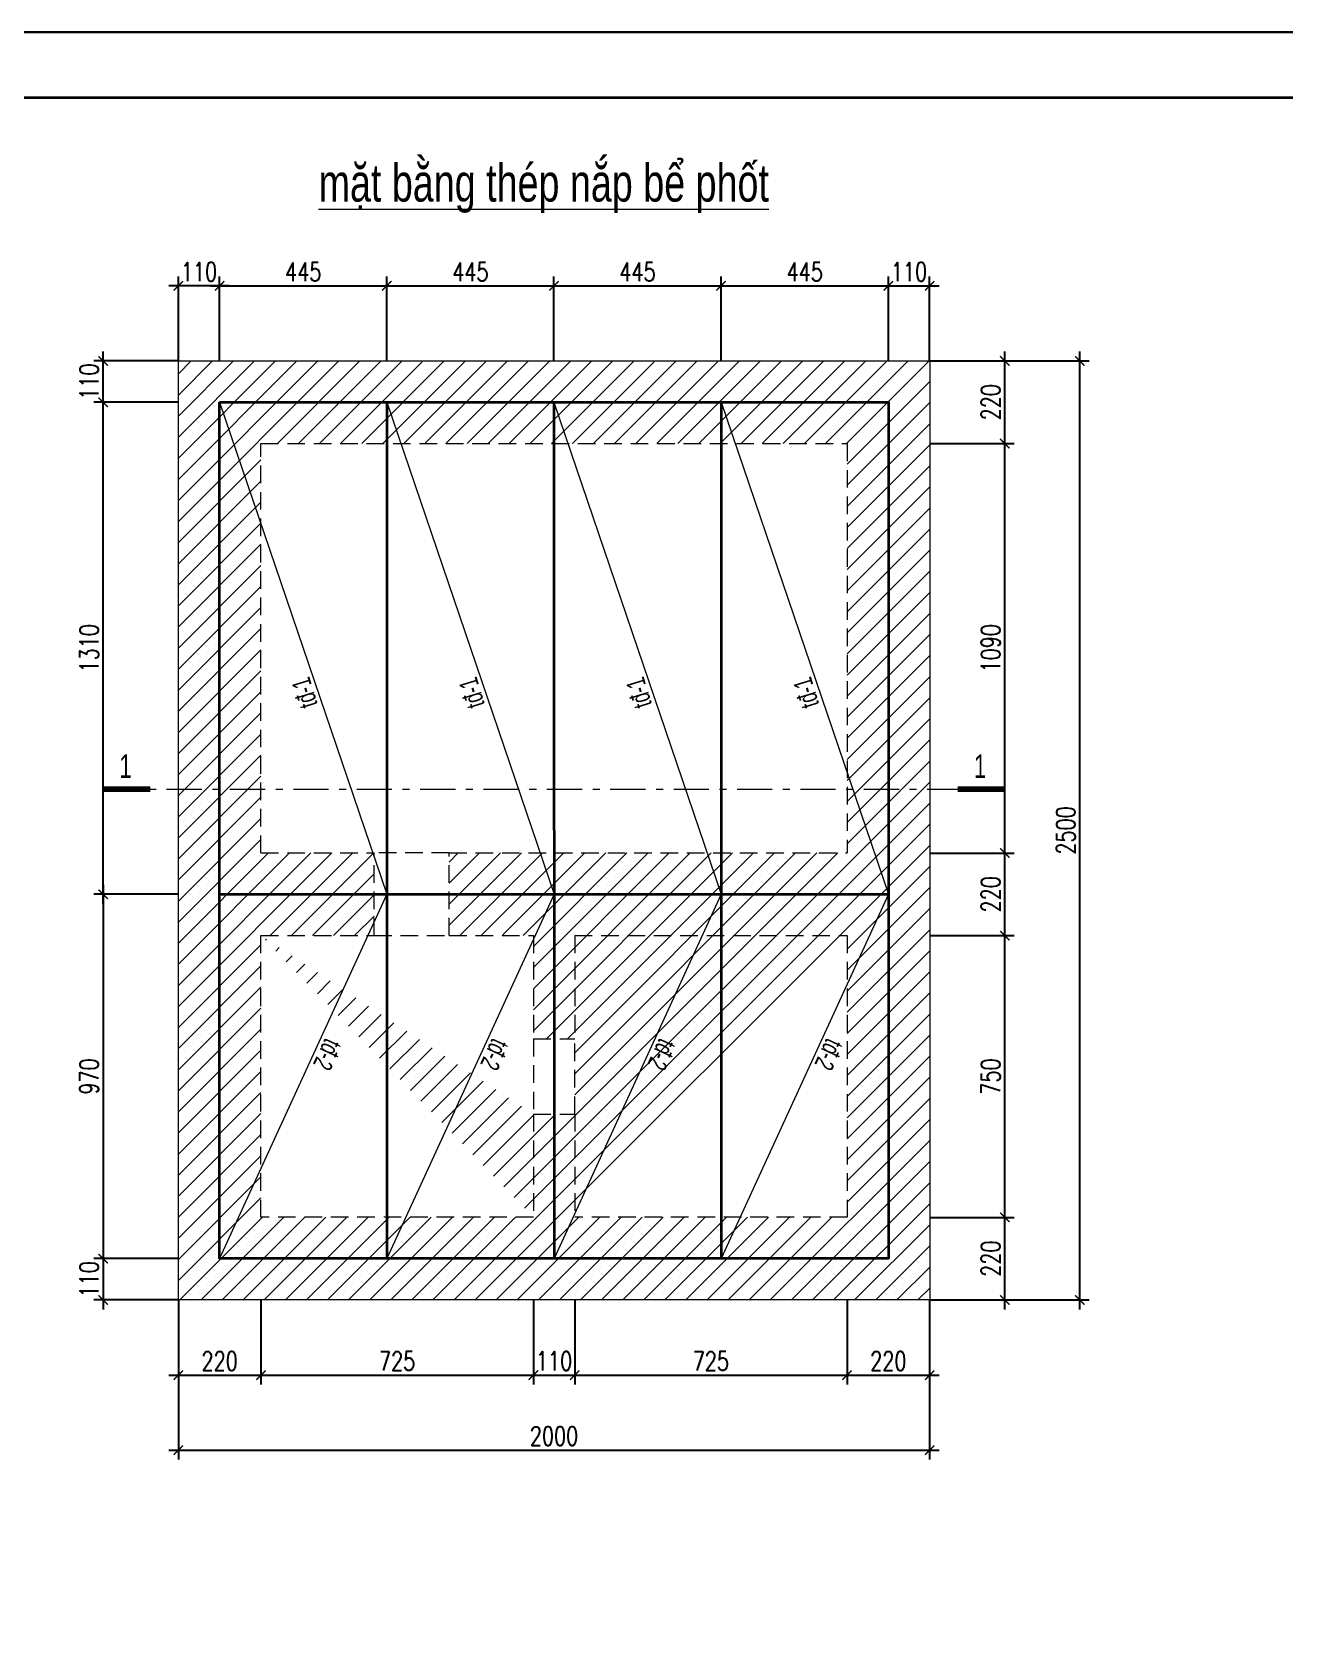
# Model space of a CAD drawing. Extents: x -2098986 to 943, y -1296280 to 73591.
# Drawn here: x -1452499 to -1439156, y -1073403 to -1056354 of the extents above; entities that cross this region are included whole.
import ezdxf
from ezdxf.enums import TextEntityAlignment as Align

# ---------------------------------------------------------------- set-up
doc = ezdxf.new("R2010")
doc.units = 0
doc.header["$LTSCALE"] = 150
doc.header["$PDMODE"] = 35
doc.linetypes.add('_Tim', pattern=[9, 5, -1.5, 1, -1.5])
doc.linetypes.add('HIDDEN', pattern=[0.375, 0.25, -0.125])
doc.layers.get('Defpoints').update_dxf_attribs({"lineweight": 18})
for name, color, linetype, lineweight in [('05.Text', 253, 'Continuous', 18), ('11.Khung bo', 32, 'Continuous', 50), ('12.Khung', 36, 'Continuous', 25), ('LS-DIM', 251, 'Continuous', 13), ('LS-HATCH', 147, 'Continuous', 9), ('LS-TEXT', 60, 'Continuous', 20), ('LS-THAY', 7, 'Continuous', 20), ('LS-THEP', 3, 'Continuous', 35), ('LS-TRUC', 108, '_Tim', 9)]:
    doc.layers.add(name, color=color, linetype=linetype, lineweight=lineweight)
doc.layers.add('DIM', color=1, linetype='Continuous')
doc.layers.add('Tpl_Bound', color=1, linetype='Continuous', plot=False)
doc.styles.add('KCVN-LEADER', font='vnromadi.shx', dxfattribs={"width": 0.7, "height": 4})
doc.styles.add('LS.TEXT', font='vnromadi.shx', dxfattribs={"width": 0.7, "height": 4})
doc.styles.add('vnsimpli', font='vnsimli.shx', dxfattribs={"width": 0.75})
doc.dimstyles.new('D25', dxfattribs={"dimscale": 0, "dimtxt": 200, "dimasz": 100, "dimexe": 100, "dimexo": 0, "dimgap": 50, "dimtad": 1, "dimdec": 0, "dimlfac": 0.25, "dimdsep": 46, "dimtxsty": 'vnsimpli', "dimblk1": 'ARCHTICK', "dimblk2": 'ARCHTICK', "dimsah": 1, "dimcen": 0, "dimdle": 100, "dimclrd": 256, "dimclre": 256, "dimclrt": 60, "dimadec": 0, "dimazin": 0, "dimtfac": 0.004, "dimtdec": 0, "dimtix": 1, "dimtmove": 2, "dimatfit": 3, "dimldrblk": 'ARCHTICK', "dimfxl": 1, "dimtolj": 1, "dimarcsym": 0})

# ---------------------------------------------------------------- blocks, each defined once
blk = doc.blocks.new('100')
at = {"layer": '11.Khung bo', "const_width": 26.7}
blk.add_lwpolyline([(1860913, -945240), (1860913, -916940), (1896063, -916940), (1896063, -945240)], close=True, dxfattribs=at)
blk.add_lwpolyline([(1860913, -945240), (1860913, -916940), (1896063, -916940), (1896063, -945240)], close=True, dxfattribs=at)
blk.add_lwpolyline([(1860913, -945240), (1860913, -916940), (1896063, -916940), (1896063, -945240)], close=True, dxfattribs=at)
at = {"layer": '12.Khung'}
blk.add_lwpolyline([(1901579, -945940), (1901579, -916240), (1859580, -916240), (1859580, -945940)], close=True, dxfattribs=at)
blk.add_lwpolyline([(1901579, -945940), (1901579, -916240), (1859580, -916240), (1859580, -945940)], close=True, dxfattribs=at)
blk.add_lwpolyline([(1901579, -945940), (1901579, -916240), (1859580, -916240), (1859580, -945940)], close=True, dxfattribs=at)
blk = doc.blocks.new('_ArchTick')
at = {"layer": 'DIM', "color": 0, "const_width": 0.15}
blk.add_lwpolyline([(-0.5, -0.5), (0.5, 0.5)], dxfattribs=at)
blk = doc.blocks.new('*D1087')
at = {"layer": 'Defpoints', "color": 0, "transparency": 16777216}
for p in [(-1450941, -1069857), (-1450061, -1069857), (-1450061, -1070657)]:
    blk.add_point(p, dxfattribs=at)
at = {"layer": 'LS-DIM', "lineweight": -2, "transparency": 16777216}
for p, q in [((-1450941, -1069857), (-1450941, -1070757)), ((-1450061, -1069857), (-1450061, -1070757)), ((-1451041, -1070657), (-1449961, -1070657))]:
    blk.add_line(p, q, dxfattribs=at)
at = {"layer": 'LS-DIM', "lineweight": -2, "transparency": 16777216, "xscale": 100, "yscale": 100, "zscale": 100, "rotation": 180}
blk.add_blockref('_ArchTick', (-1450941, -1070657), dxfattribs=at)
at = {"layer": 'LS-DIM', "lineweight": -2, "transparency": 16777216, "xscale": 100, "yscale": 100, "zscale": 100}
blk.add_blockref('_ArchTick', (-1450061, -1070657), dxfattribs=at)
at = {"layer": 'LS-DIM', "color": 60, "transparency": 16777216, "insert": (-1450501, -1070507), "char_height": 200, "attachment_point": 5, "style": 'vnsimpli'}
blk.add_mtext('\\A1;220', dxfattribs=at)
blk = doc.blocks.new('*D1088')
at = {"layer": 'Defpoints', "color": 0, "transparency": 16777216}
for p in [(-1450061, -1069857), (-1447160, -1069857), (-1447160, -1070657)]:
    blk.add_point(p, dxfattribs=at)
at = {"layer": 'LS-DIM', "lineweight": -2, "transparency": 16777216}
for p, q in [((-1450061, -1069857), (-1450061, -1070757)), ((-1447160, -1069857), (-1447160, -1070757)), ((-1450161, -1070657), (-1447060, -1070657))]:
    blk.add_line(p, q, dxfattribs=at)
at = {"layer": 'LS-DIM', "lineweight": -2, "transparency": 16777216, "xscale": 100, "yscale": 100, "zscale": 100, "rotation": 180}
blk.add_blockref('_ArchTick', (-1450061, -1070657), dxfattribs=at)
at = {"layer": 'LS-DIM', "lineweight": -2, "transparency": 16777216, "xscale": 100, "yscale": 100, "zscale": 100}
blk.add_blockref('_ArchTick', (-1447160, -1070657), dxfattribs=at)
at = {"layer": 'LS-DIM', "color": 60, "transparency": 16777216, "insert": (-1448611, -1070507), "char_height": 200, "attachment_point": 5, "style": 'vnsimpli'}
blk.add_mtext('\\A1;725', dxfattribs=at)
blk = doc.blocks.new('*D1089')
at = {"layer": 'Defpoints', "color": 0, "transparency": 16777216}
for p in [(-1447160, -1069857), (-1446720, -1069857), (-1446720, -1070657)]:
    blk.add_point(p, dxfattribs=at)
at = {"layer": 'LS-DIM', "lineweight": -2, "transparency": 16777216}
for p, q in [((-1447160, -1069857), (-1447160, -1070757)), ((-1446720, -1069857), (-1446720, -1070757)), ((-1447260, -1070657), (-1446620, -1070657))]:
    blk.add_line(p, q, dxfattribs=at)
at = {"layer": 'LS-DIM', "lineweight": -2, "transparency": 16777216, "xscale": 100, "yscale": 100, "zscale": 100, "rotation": 180}
blk.add_blockref('_ArchTick', (-1447160, -1070657), dxfattribs=at)
at = {"layer": 'LS-DIM', "lineweight": -2, "transparency": 16777216, "xscale": 100, "yscale": 100, "zscale": 100}
blk.add_blockref('_ArchTick', (-1446720, -1070657), dxfattribs=at)
at = {"layer": 'LS-DIM', "color": 60, "transparency": 16777216, "insert": (-1446940, -1070507), "char_height": 200, "attachment_point": 5, "style": 'vnsimpli'}
blk.add_mtext('\\A1;110', dxfattribs=at)
blk = doc.blocks.new('*D1090')
at = {"layer": 'Defpoints', "color": 0, "transparency": 16777216}
for p in [(-1446720, -1069857), (-1443820, -1069857), (-1443820, -1070657)]:
    blk.add_point(p, dxfattribs=at)
at = {"layer": 'LS-DIM', "lineweight": -2, "transparency": 16777216}
for p, q in [((-1446720, -1069857), (-1446720, -1070757)), ((-1443820, -1069857), (-1443820, -1070757)), ((-1446820, -1070657), (-1443720, -1070657))]:
    blk.add_line(p, q, dxfattribs=at)
at = {"layer": 'LS-DIM', "lineweight": -2, "transparency": 16777216, "xscale": 100, "yscale": 100, "zscale": 100, "rotation": 180}
blk.add_blockref('_ArchTick', (-1446720, -1070657), dxfattribs=at)
at = {"layer": 'LS-DIM', "lineweight": -2, "transparency": 16777216, "xscale": 100, "yscale": 100, "zscale": 100}
blk.add_blockref('_ArchTick', (-1443820, -1070657), dxfattribs=at)
at = {"layer": 'LS-DIM', "color": 60, "transparency": 16777216, "insert": (-1445270, -1070507), "char_height": 200, "attachment_point": 5, "style": 'vnsimpli'}
blk.add_mtext('\\A1;725', dxfattribs=at)
blk = doc.blocks.new('*D1091')
at = {"layer": 'Defpoints', "color": 0, "transparency": 16777216}
for p in [(-1443820, -1069857), (-1442940, -1069857), (-1442940, -1070657)]:
    blk.add_point(p, dxfattribs=at)
at = {"layer": 'LS-DIM', "lineweight": -2, "transparency": 16777216}
for p, q in [((-1443820, -1069857), (-1443820, -1070757)), ((-1442940, -1069857), (-1442940, -1070757)), ((-1443920, -1070657), (-1442840, -1070657))]:
    blk.add_line(p, q, dxfattribs=at)
at = {"layer": 'LS-DIM', "lineweight": -2, "transparency": 16777216, "xscale": 100, "yscale": 100, "zscale": 100, "rotation": 180}
blk.add_blockref('_ArchTick', (-1443820, -1070657), dxfattribs=at)
at = {"layer": 'LS-DIM', "lineweight": -2, "transparency": 16777216, "xscale": 100, "yscale": 100, "zscale": 100}
blk.add_blockref('_ArchTick', (-1442940, -1070657), dxfattribs=at)
at = {"layer": 'LS-DIM', "color": 60, "transparency": 16777216, "insert": (-1443380, -1070507), "char_height": 200, "attachment_point": 5, "style": 'vnsimpli'}
blk.add_mtext('\\A1;220', dxfattribs=at)
blk = doc.blocks.new('*D1092')
at = {"layer": 'Defpoints', "color": 0, "transparency": 16777216}
for p in [(-1450941, -1069857), (-1442940, -1069857), (-1442940, -1071457)]:
    blk.add_point(p, dxfattribs=at)
at = {"layer": 'LS-DIM', "lineweight": -2, "transparency": 16777216}
for p, q in [((-1450941, -1069857), (-1450941, -1071557)), ((-1442940, -1069857), (-1442940, -1071557)), ((-1451041, -1071457), (-1442840, -1071457))]:
    blk.add_line(p, q, dxfattribs=at)
at = {"layer": 'LS-DIM', "lineweight": -2, "transparency": 16777216, "xscale": 100, "yscale": 100, "zscale": 100, "rotation": 180}
blk.add_blockref('_ArchTick', (-1450941, -1071457), dxfattribs=at)
at = {"layer": 'LS-DIM', "lineweight": -2, "transparency": 16777216, "xscale": 100, "yscale": 100, "zscale": 100}
blk.add_blockref('_ArchTick', (-1442940, -1071457), dxfattribs=at)
at = {"layer": 'LS-DIM', "color": 60, "transparency": 16777216, "insert": (-1446940, -1071307), "char_height": 200, "attachment_point": 5, "style": 'vnsimpli'}
blk.add_mtext('\\A1;2000', dxfattribs=at)
blk = doc.blocks.new('*D1134')
at = {"layer": 'Defpoints', "color": 0, "transparency": 16777216}
for p in [(-1442940, -1068977), (-1442140, -1068977), (-1442940, -1069857)]:
    blk.add_point(p, dxfattribs=at)
at = {"layer": 'LS-DIM', "lineweight": -2, "transparency": 16777216}
for p, q in [((-1442140, -1069957), (-1442140, -1068877)), ((-1442940, -1068977), (-1442040, -1068977)), ((-1442940, -1069857), (-1442040, -1069857))]:
    blk.add_line(p, q, dxfattribs=at)
at = {"layer": 'LS-DIM', "lineweight": -2, "transparency": 16777216, "xscale": 100, "yscale": 100, "zscale": 100}
for p, rotation in [((-1442140, -1068977), 90), ((-1442140, -1069857), 270)]:
    blk.add_blockref('_ArchTick', p, dxfattribs=dict(at, rotation=rotation))
at = {"layer": 'LS-DIM', "color": 60, "transparency": 16777216, "insert": (-1442290, -1069417), "char_height": 200, "attachment_point": 5, "rotation": 90, "style": 'vnsimpli'}
blk.add_mtext('\\A1;220', dxfattribs=at)
blk = doc.blocks.new('*D1135')
at = {"layer": 'Defpoints', "color": 0, "transparency": 16777216}
for p in [(-1442940, -1065977), (-1442140, -1065977), (-1442940, -1068977)]:
    blk.add_point(p, dxfattribs=at)
at = {"layer": 'LS-DIM', "lineweight": -2, "transparency": 16777216}
for p, q in [((-1442140, -1069077), (-1442140, -1065877)), ((-1442940, -1065977), (-1442040, -1065977)), ((-1442940, -1068977), (-1442040, -1068977))]:
    blk.add_line(p, q, dxfattribs=at)
at = {"layer": 'LS-DIM', "lineweight": -2, "transparency": 16777216, "xscale": 100, "yscale": 100, "zscale": 100}
for p, rotation in [((-1442140, -1065977), 90), ((-1442140, -1068977), 270)]:
    blk.add_blockref('_ArchTick', p, dxfattribs=dict(at, rotation=rotation))
at = {"layer": 'LS-DIM', "color": 60, "transparency": 16777216, "insert": (-1442290, -1067477), "char_height": 200, "attachment_point": 5, "rotation": 90, "style": 'vnsimpli'}
blk.add_mtext('\\A1;750', dxfattribs=at)
blk = doc.blocks.new('*D1136')
at = {"layer": 'Defpoints', "color": 0, "transparency": 16777216}
for p in [(-1442940, -1065097), (-1442140, -1065097), (-1442940, -1065977)]:
    blk.add_point(p, dxfattribs=at)
at = {"layer": 'LS-DIM', "lineweight": -2, "transparency": 16777216}
for p, q in [((-1442140, -1066077), (-1442140, -1064997)), ((-1442940, -1065097), (-1442040, -1065097)), ((-1442940, -1065977), (-1442040, -1065977))]:
    blk.add_line(p, q, dxfattribs=at)
at = {"layer": 'LS-DIM', "lineweight": -2, "transparency": 16777216, "xscale": 100, "yscale": 100, "zscale": 100}
for p, rotation in [((-1442140, -1065097), 90), ((-1442140, -1065977), 270)]:
    blk.add_blockref('_ArchTick', p, dxfattribs=dict(at, rotation=rotation))
at = {"layer": 'LS-DIM', "color": 60, "transparency": 16777216, "insert": (-1442290, -1065537), "char_height": 200, "attachment_point": 5, "rotation": 90, "style": 'vnsimpli'}
blk.add_mtext('\\A1;220', dxfattribs=at)
blk = doc.blocks.new('*D1137')
at = {"layer": 'Defpoints', "color": 0, "transparency": 16777216}
for p in [(-1442940, -1060737), (-1442140, -1060737), (-1442940, -1065097)]:
    blk.add_point(p, dxfattribs=at)
at = {"layer": 'LS-DIM', "lineweight": -2, "transparency": 16777216}
for p, q in [((-1442940, -1060737), (-1442040, -1060737)), ((-1442140, -1065197), (-1442140, -1060637)), ((-1442940, -1065097), (-1442040, -1065097))]:
    blk.add_line(p, q, dxfattribs=at)
at = {"layer": 'LS-DIM', "lineweight": -2, "transparency": 16777216, "xscale": 100, "yscale": 100, "zscale": 100}
for p, rotation in [((-1442140, -1060737), 90), ((-1442140, -1065097), 270)]:
    blk.add_blockref('_ArchTick', p, dxfattribs=dict(at, rotation=rotation))
at = {"layer": 'LS-DIM', "color": 60, "transparency": 16777216, "insert": (-1442290, -1062917), "char_height": 200, "attachment_point": 5, "rotation": 90, "style": 'vnsimpli'}
blk.add_mtext('\\A1;1090', dxfattribs=at)
blk = doc.blocks.new('*D1138')
at = {"layer": 'Defpoints', "color": 0, "transparency": 16777216}
for p in [(-1442940, -1059857), (-1442140, -1059857), (-1442940, -1060737)]:
    blk.add_point(p, dxfattribs=at)
at = {"layer": 'LS-DIM', "lineweight": -2, "transparency": 16777216}
for p, q in [((-1442140, -1060837), (-1442140, -1059757)), ((-1442940, -1059857), (-1442040, -1059857)), ((-1442940, -1060737), (-1442040, -1060737))]:
    blk.add_line(p, q, dxfattribs=at)
at = {"layer": 'LS-DIM', "lineweight": -2, "transparency": 16777216, "xscale": 100, "yscale": 100, "zscale": 100}
for p, rotation in [((-1442140, -1059857), 90), ((-1442140, -1060737), 270)]:
    blk.add_blockref('_ArchTick', p, dxfattribs=dict(at, rotation=rotation))
at = {"layer": 'LS-DIM', "color": 60, "transparency": 16777216, "insert": (-1442290, -1060297), "char_height": 200, "attachment_point": 5, "rotation": 90, "style": 'vnsimpli'}
blk.add_mtext('\\A1;220', dxfattribs=at)
blk = doc.blocks.new('*D1139')
at = {"layer": 'Defpoints', "color": 0, "transparency": 16777216}
for p in [(-1442940, -1059857), (-1441340, -1059857), (-1442940, -1069857)]:
    blk.add_point(p, dxfattribs=at)
at = {"layer": 'LS-DIM', "lineweight": -2, "transparency": 16777216}
for p, q in [((-1441340, -1069957), (-1441340, -1059757)), ((-1442940, -1059857), (-1441240, -1059857)), ((-1442940, -1069857), (-1441240, -1069857))]:
    blk.add_line(p, q, dxfattribs=at)
at = {"layer": 'LS-DIM', "lineweight": -2, "transparency": 16777216, "xscale": 100, "yscale": 100, "zscale": 100}
for p, rotation in [((-1441340, -1059857), 90), ((-1441340, -1069857), 270)]:
    blk.add_blockref('_ArchTick', p, dxfattribs=dict(at, rotation=rotation))
at = {"layer": 'LS-DIM', "color": 60, "transparency": 16777216, "insert": (-1441490, -1064857), "char_height": 200, "attachment_point": 5, "rotation": 90, "style": 'vnsimpli'}
blk.add_mtext('\\A1;2500', dxfattribs=at)
blk = doc.blocks.new('*D1140')
at = {"layer": 'Defpoints', "color": 0, "transparency": 16777216}
for p in [(-1450941, -1059057), (-1450941, -1059857), (-1450501, -1059857)]:
    blk.add_point(p, dxfattribs=at)
at = {"layer": 'LS-DIM', "lineweight": -2, "transparency": 16777216}
for p, q in [((-1450401, -1059057), (-1451041, -1059057)), ((-1450941, -1059857), (-1450941, -1058957)), ((-1450501, -1059857), (-1450501, -1058957))]:
    blk.add_line(p, q, dxfattribs=at)
at = {"layer": 'LS-DIM', "lineweight": -2, "transparency": 16777216, "xscale": 100, "yscale": 100, "zscale": 100, "rotation": 180}
blk.add_blockref('_ArchTick', (-1450941, -1059057), dxfattribs=at)
at = {"layer": 'LS-DIM', "lineweight": -2, "transparency": 16777216, "xscale": 100, "yscale": 100, "zscale": 100}
blk.add_blockref('_ArchTick', (-1450501, -1059057), dxfattribs=at)
at = {"layer": 'LS-DIM', "color": 60, "transparency": 16777216, "insert": (-1450721, -1058907), "char_height": 200, "attachment_point": 5, "style": 'vnsimpli'}
blk.add_mtext('\\A1;110', dxfattribs=at)
blk = doc.blocks.new('*D1141')
at = {"layer": 'Defpoints', "color": 0, "transparency": 16777216}
for p in [(-1448721, -1059057), (-1450501, -1059857), (-1448721, -1059857)]:
    blk.add_point(p, dxfattribs=at)
at = {"layer": 'LS-DIM', "lineweight": -2, "transparency": 16777216}
for p, q in [((-1450601, -1059057), (-1448621, -1059057)), ((-1450501, -1059857), (-1450501, -1058957)), ((-1448721, -1059857), (-1448721, -1058957))]:
    blk.add_line(p, q, dxfattribs=at)
at = {"layer": 'LS-DIM', "lineweight": -2, "transparency": 16777216, "xscale": 100, "yscale": 100, "zscale": 100, "rotation": 180}
blk.add_blockref('_ArchTick', (-1450501, -1059057), dxfattribs=at)
at = {"layer": 'LS-DIM', "lineweight": -2, "transparency": 16777216, "xscale": 100, "yscale": 100, "zscale": 100}
blk.add_blockref('_ArchTick', (-1448721, -1059057), dxfattribs=at)
at = {"layer": 'LS-DIM', "color": 60, "transparency": 16777216, "insert": (-1449611, -1058907), "char_height": 200, "attachment_point": 5, "style": 'vnsimpli'}
blk.add_mtext('\\A1;445', dxfattribs=at)
blk = doc.blocks.new('*D1142')
at = {"layer": 'Defpoints', "color": 0, "transparency": 16777216}
for p in [(-1446941, -1059057), (-1448721, -1059857), (-1446941, -1059857)]:
    blk.add_point(p, dxfattribs=at)
at = {"layer": 'LS-DIM', "lineweight": -2, "transparency": 16777216}
for p, q in [((-1448821, -1059057), (-1446841, -1059057)), ((-1448721, -1059857), (-1448721, -1058957)), ((-1446941, -1059857), (-1446941, -1058957))]:
    blk.add_line(p, q, dxfattribs=at)
at = {"layer": 'LS-DIM', "lineweight": -2, "transparency": 16777216, "xscale": 100, "yscale": 100, "zscale": 100, "rotation": 180}
blk.add_blockref('_ArchTick', (-1448721, -1059057), dxfattribs=at)
at = {"layer": 'LS-DIM', "lineweight": -2, "transparency": 16777216, "xscale": 100, "yscale": 100, "zscale": 100}
blk.add_blockref('_ArchTick', (-1446941, -1059057), dxfattribs=at)
at = {"layer": 'LS-DIM', "color": 60, "transparency": 16777216, "insert": (-1447831, -1058907), "char_height": 200, "attachment_point": 5, "style": 'vnsimpli'}
blk.add_mtext('\\A1;445', dxfattribs=at)
blk = doc.blocks.new('*D1143')
at = {"layer": 'Defpoints', "color": 0, "transparency": 16777216}
for p in [(-1445161, -1059057), (-1446941, -1059857), (-1445161, -1059857)]:
    blk.add_point(p, dxfattribs=at)
at = {"layer": 'LS-DIM', "lineweight": -2, "transparency": 16777216}
for p, q in [((-1447041, -1059057), (-1445061, -1059057)), ((-1446941, -1059857), (-1446941, -1058957)), ((-1445161, -1059857), (-1445161, -1058957))]:
    blk.add_line(p, q, dxfattribs=at)
at = {"layer": 'LS-DIM', "lineweight": -2, "transparency": 16777216, "xscale": 100, "yscale": 100, "zscale": 100, "rotation": 180}
blk.add_blockref('_ArchTick', (-1446941, -1059057), dxfattribs=at)
at = {"layer": 'LS-DIM', "lineweight": -2, "transparency": 16777216, "xscale": 100, "yscale": 100, "zscale": 100}
blk.add_blockref('_ArchTick', (-1445161, -1059057), dxfattribs=at)
at = {"layer": 'LS-DIM', "color": 60, "transparency": 16777216, "insert": (-1446051, -1058907), "char_height": 200, "attachment_point": 5, "style": 'vnsimpli'}
blk.add_mtext('\\A1;445', dxfattribs=at)
blk = doc.blocks.new('*D1144')
at = {"layer": 'Defpoints', "color": 0, "transparency": 16777216}
for p in [(-1443380, -1059057), (-1445161, -1059857), (-1443380, -1059857)]:
    blk.add_point(p, dxfattribs=at)
at = {"layer": 'LS-DIM', "lineweight": -2, "transparency": 16777216}
for p, q in [((-1445261, -1059057), (-1443280, -1059057)), ((-1445161, -1059857), (-1445161, -1058957)), ((-1443380, -1059857), (-1443380, -1058957))]:
    blk.add_line(p, q, dxfattribs=at)
at = {"layer": 'LS-DIM', "lineweight": -2, "transparency": 16777216, "xscale": 100, "yscale": 100, "zscale": 100, "rotation": 180}
blk.add_blockref('_ArchTick', (-1445161, -1059057), dxfattribs=at)
at = {"layer": 'LS-DIM', "lineweight": -2, "transparency": 16777216, "xscale": 100, "yscale": 100, "zscale": 100}
blk.add_blockref('_ArchTick', (-1443380, -1059057), dxfattribs=at)
at = {"layer": 'LS-DIM', "color": 60, "transparency": 16777216, "insert": (-1444270, -1058907), "char_height": 200, "attachment_point": 5, "style": 'vnsimpli'}
blk.add_mtext('\\A1;445', dxfattribs=at)
blk = doc.blocks.new('*D1145')
at = {"layer": 'Defpoints', "color": 0, "transparency": 16777216}
for p in [(-1442940, -1059057), (-1443380, -1059857), (-1442940, -1059857)]:
    blk.add_point(p, dxfattribs=at)
at = {"layer": 'LS-DIM', "lineweight": -2, "transparency": 16777216}
for p, q in [((-1443480, -1059057), (-1442840, -1059057)), ((-1443380, -1059857), (-1443380, -1058957)), ((-1442940, -1059857), (-1442940, -1058957))]:
    blk.add_line(p, q, dxfattribs=at)
at = {"layer": 'LS-DIM', "lineweight": -2, "transparency": 16777216, "xscale": 100, "yscale": 100, "zscale": 100, "rotation": 180}
blk.add_blockref('_ArchTick', (-1443380, -1059057), dxfattribs=at)
at = {"layer": 'LS-DIM', "lineweight": -2, "transparency": 16777216, "xscale": 100, "yscale": 100, "zscale": 100}
blk.add_blockref('_ArchTick', (-1442940, -1059057), dxfattribs=at)
at = {"layer": 'LS-DIM', "color": 60, "transparency": 16777216, "insert": (-1443160, -1058907), "char_height": 200, "attachment_point": 5, "style": 'vnsimpli'}
blk.add_mtext('\\A1;110', dxfattribs=at)
blk = doc.blocks.new('*D1146')
at = {"layer": 'Defpoints', "color": 0, "transparency": 16777216}
for p in [(-1451741, -1060297), (-1450941, -1060297), (-1450941, -1065537)]:
    blk.add_point(p, dxfattribs=at)
at = {"layer": 'LS-DIM', "lineweight": -2, "transparency": 16777216}
for p, q in [((-1451741, -1065637), (-1451741, -1060197)), ((-1450941, -1060297), (-1451841, -1060297)), ((-1450941, -1065537), (-1451841, -1065537))]:
    blk.add_line(p, q, dxfattribs=at)
at = {"layer": 'LS-DIM', "lineweight": -2, "transparency": 16777216, "xscale": 100, "yscale": 100, "zscale": 100}
for p, rotation in [((-1451741, -1060297), 90), ((-1451741, -1065537), 270)]:
    blk.add_blockref('_ArchTick', p, dxfattribs=dict(at, rotation=rotation))
at = {"layer": 'LS-DIM', "color": 60, "transparency": 16777216, "insert": (-1451891, -1062917), "char_height": 200, "attachment_point": 5, "rotation": 90, "style": 'vnsimpli'}
blk.add_mtext('\\A1;1310', dxfattribs=at)
blk = doc.blocks.new('*D1147')
at = {"layer": 'Defpoints', "color": 0, "transparency": 16777216}
for p in [(-1450941, -1065537), (-1451741, -1069417), (-1450941, -1069417)]:
    blk.add_point(p, dxfattribs=at)
at = {"layer": 'LS-DIM', "lineweight": -2, "transparency": 16777216}
for p, q in [((-1450941, -1065537), (-1451841, -1065537)), ((-1451741, -1065437), (-1451741, -1069517)), ((-1450941, -1069417), (-1451841, -1069417))]:
    blk.add_line(p, q, dxfattribs=at)
at = {"layer": 'LS-DIM', "lineweight": -2, "transparency": 16777216, "xscale": 100, "yscale": 100, "zscale": 100}
for p, rotation in [((-1451741, -1065537), 90), ((-1451741, -1069417), 270)]:
    blk.add_blockref('_ArchTick', p, dxfattribs=dict(at, rotation=rotation))
at = {"layer": 'LS-DIM', "color": 60, "transparency": 16777216, "insert": (-1451891, -1067477), "char_height": 200, "attachment_point": 5, "rotation": 90, "style": 'vnsimpli'}
blk.add_mtext('\\A1;970', dxfattribs=at)
blk = doc.blocks.new('*D1148')
at = {"layer": 'Defpoints', "color": 0, "transparency": 16777216}
for p in [(-1450941, -1069417), (-1451741, -1069857), (-1450941, -1069857)]:
    blk.add_point(p, dxfattribs=at)
at = {"layer": 'LS-DIM', "lineweight": -2, "transparency": 16777216}
for p, q in [((-1450941, -1069417), (-1451841, -1069417)), ((-1451741, -1069317), (-1451741, -1069957)), ((-1450941, -1069857), (-1451841, -1069857))]:
    blk.add_line(p, q, dxfattribs=at)
at = {"layer": 'LS-DIM', "lineweight": -2, "transparency": 16777216, "xscale": 100, "yscale": 100, "zscale": 100}
for p, rotation in [((-1451741, -1069417), 90), ((-1451741, -1069857), 270)]:
    blk.add_blockref('_ArchTick', p, dxfattribs=dict(at, rotation=rotation))
at = {"layer": 'LS-DIM', "color": 60, "transparency": 16777216, "insert": (-1451891, -1069637), "char_height": 200, "attachment_point": 5, "rotation": 90, "style": 'vnsimpli'}
blk.add_mtext('\\A1;110', dxfattribs=at)
blk = doc.blocks.new('*D1149')
at = {"layer": 'Defpoints', "color": 0, "transparency": 16777216}
for p in [(-1451741, -1059857), (-1450941, -1059857), (-1450941, -1060297)]:
    blk.add_point(p, dxfattribs=at)
at = {"layer": 'LS-DIM', "lineweight": -2, "transparency": 16777216}
for p, q in [((-1451741, -1060397), (-1451741, -1059757)), ((-1450941, -1059857), (-1451841, -1059857)), ((-1450941, -1060297), (-1451841, -1060297))]:
    blk.add_line(p, q, dxfattribs=at)
at = {"layer": 'LS-DIM', "lineweight": -2, "transparency": 16777216, "xscale": 100, "yscale": 100, "zscale": 100}
for p, rotation in [((-1451741, -1059857), 90), ((-1451741, -1060297), 270)]:
    blk.add_blockref('_ArchTick', p, dxfattribs=dict(at, rotation=rotation))
at = {"layer": 'LS-DIM', "color": 60, "transparency": 16777216, "insert": (-1451891, -1060077), "char_height": 200, "attachment_point": 5, "rotation": 90, "style": 'vnsimpli'}
blk.add_mtext('\\A1;110', dxfattribs=at)

msp = doc.modelspace()

# ---------------------------------------------------------------- hatches: boundary and pattern name
at = {"layer": 'LS-HATCH'}
h = msp.add_hatch(dxfattribs=at)
h.set_pattern_fill('ANSI31', color=256, scale=50, style=0)
h.set_pattern_definition([(45, (-1002204.67, -278989.89), (-112.253202, 112.253202), [])])
h.paths.add_polyline_path([(-1450941, -1059857.4), (-1442939.6, -1059857.4), (-1442939.6, -1069856.5), (-1450941, -1069856.5)])
edge = h.paths.add_edge_path(flags=16)
edge.add_line((-1450061, -1065096.5), (-1448856.2, -1065096.5))
edge.add_line((-1448856.2, -1065976.5), (-1448856.2, -1065096.5))
edge.add_line((-1450061, -1065976.5), (-1448856.2, -1065976.5))
edge.add_line((-1447160.3, -1068976.5), (-1450061, -1068976.5))
edge.add_line((-1450061, -1068976.5), (-1450061, -1065976.5))
edge.add_line((-1447160.3, -1067876.5), (-1447160.3, -1068976.5))
edge.add_line((-1447160.3, -1067876.5), (-1446720.3, -1067876.5))
edge.add_line((-1446720.3, -1067876.5), (-1446720.3, -1068976.5))
edge.add_line((-1443819.6, -1065976.5), (-1443819.6, -1068976.5))
edge.add_line((-1443819.6, -1068976.5), (-1446720.3, -1068976.5))
edge.add_line((-1446720.3, -1065976.5), (-1443819.6, -1065976.5))
edge.add_line((-1446720.3, -1065976.5), (-1446720.3, -1067076.5))
edge.add_line((-1447160.3, -1067076.5), (-1446720.3, -1067076.5))
edge.add_line((-1447160.3, -1065976.5), (-1447160.3, -1067076.5))
edge.add_line((-1448056.2, -1065976.5), (-1447160.3, -1065976.5))
edge.add_line((-1448056.2, -1065976.5), (-1448056.2, -1065096.5))
edge.add_line((-1448056.2, -1065096.5), (-1443819.6, -1065096.5))
edge.add_line((-1450061, -1065096.5), (-1450061, -1060737.4))
edge.add_line((-1450061, -1060737.4), (-1443819.6, -1060737.4))
edge.add_line((-1443819.6, -1060737.4), (-1443819.6, -1065096.5))

# ---------------------------------------------------------------- linework, layer by layer
at = {"layer": 'LS-DIM'}
for p, q in [((-1450501, -1060297.4), (-1448721, -1065536.5)), ((-1448721, -1060297.4), (-1446940.3, -1065536.5)), ((-1446941, -1060297.4), (-1445161, -1065536.5)), ((-1445161, -1060297.4), (-1443379.6, -1065536.5)), ((-1448721, -1065536.5), (-1450501, -1069416.5)), ((-1446940.3, -1065536.5), (-1448721, -1069416.5)), ((-1445161, -1065536.5), (-1446940.3, -1069416.5)), ((-1443379.6, -1065536.5), (-1445161, -1069416.5))]:
    msp.add_line(p, q, dxfattribs=at)
at = {"layer": 'LS-DIM', "linetype": 'HIDDEN', "ltscale": 5}
for p, q in [((-1450061, -1065096.5), (-1448856.2, -1065096.5)), ((-1448856.2, -1065976.5), (-1448856.2, -1065096.5)), ((-1448056.2, -1065096.5), (-1448856.2, -1065096.5)), ((-1448056.2, -1065096.5), (-1443819.6, -1065096.5)), ((-1448056.2, -1065976.5), (-1448056.2, -1065096.5)), ((-1450061, -1065976.5), (-1448856.2, -1065976.5)), ((-1448856.2, -1065976.5), (-1448056.2, -1065976.5)), ((-1448056.2, -1065976.5), (-1447160.3, -1065976.5)), ((-1447160.3, -1065976.5), (-1447160.3, -1067076.5)), ((-1446720.3, -1065976.5), (-1443819.6, -1065976.5)), ((-1446720.3, -1065976.5), (-1446720.3, -1067076.5)), ((-1447160.3, -1067076.5), (-1446720.3, -1067076.5)), ((-1447160.3, -1067076.5), (-1447160.3, -1067876.5)), ((-1446720.3, -1067876.5), (-1446720.3, -1067076.5)), ((-1447160.3, -1067876.5), (-1447160.3, -1068976.5)), ((-1447160.3, -1067876.5), (-1446720.3, -1067876.5)), ((-1446720.3, -1067876.5), (-1446720.3, -1068976.5))]:
    msp.add_line(p, q, dxfattribs=at)
for points in [[(-1450061, -1065096.5), (-1450061, -1060737.4), (-1443819.6, -1060737.4), (-1443819.6, -1065096.5)], [(-1447160.3, -1068976.5), (-1450061, -1068976.5), (-1450061, -1065976.5)], [(-1443819.6, -1065976.5), (-1443819.6, -1068976.5), (-1446720.3, -1068976.5)]]:
    msp.add_lwpolyline(points, dxfattribs=at)
at = {"layer": 'LS-TEXT', "const_width": 60}
for points in [[(-1451240.5, -1064415.7), (-1451741, -1064415.7)], [(-1442139.6, -1064415.7), (-1442640, -1064415.7)]]:
    msp.add_lwpolyline(points, dxfattribs=at)
at = {"layer": 'LS-THAY'}
msp.add_lwpolyline([(-1450941, -1059857.4), (-1442939.6, -1059857.4), (-1442939.6, -1069856.5), (-1450941, -1069856.5)], close=True, dxfattribs=at)
at = {"layer": 'LS-THEP'}
for p, q in [((-1448721, -1060297.4), (-1448721, -1069416.5)), ((-1446941, -1060297.4), (-1446940.3, -1069416.5)), ((-1445161, -1060297.4), (-1445161, -1069416.5))]:
    msp.add_line(p, q, dxfattribs=at)
for points in [[(-1450501, -1060297.4), (-1443379.6, -1060297.4), (-1443379.6, -1069416.5), (-1450501, -1069416.5)], [(-1450501, -1065536.5), (-1443379.6, -1065536.5), (-1443379.6, -1069416.5), (-1450501, -1069416.5)]]:
    msp.add_lwpolyline(points, close=True, dxfattribs=at)
at = {"layer": 'LS-TRUC', "ltscale": 0.5}
msp.add_line((-1451741, -1064415.7), (-1442156.1, -1064415.7), dxfattribs=at)
at = {"layer": 'Tpl_Bound', "color": 1}
msp.add_lwpolyline([(-1467812.7, -1086054.2), (-1467812.7, -1056354.2), (-1425812.7, -1056354.2), (-1425812.7, -1086054.2)], close=True, dxfattribs=at)

# ---------------------------------------------------------------- block references
at = {"layer": '05.Text', "xscale": 1.000009185772931, "yscale": 1.000009185772931, "zscale": 1.000009185772931}
msp.add_blockref('100', (-3327409.4, -140105.7), dxfattribs=at)

# ---------------------------------------------------------------- texts
at = {"layer": 'LS-TEXT', "color": 60, "style": 'LS.TEXT', "width": 0.75}
msp.add_text('%%UmÆt b»ng thÐp n¾p bÓ phèt', height=400, dxfattribs=at).set_placement((-1447049.4, -1058159.9), align=Align.CENTER)
at = {"layer": 'LS-TEXT', "style": 'KCVN-LEADER', "width": 0.7}
for s, rotation, p in [('t®-1', 106.95326, (-1449454.5, -1063517)), ('t®-1', 106.95326, (-1447674.1, -1063517.7)), ('t®-1', 106.95326, (-1445894.5, -1063517)), ('t®-1', 106.95326, (-1444113.1, -1063517)), ('t®-2', 245.10839, (-1449375.1, -1067055.8)), ('t®-2', 245.10839, (-1447595.1, -1067055.8)), ('t®-2', 245.10839, (-1445814.4, -1067055.9)), ('t®-2', 245.10839, (-1444035.1, -1067055.8))]:
    msp.add_text(s, height=200, rotation=rotation, dxfattribs=at).set_placement(p)
for p in [(-1451503.8, -1064297.3), (-1442402.9, -1064297.3)]:
    msp.add_text('1', height=250, dxfattribs=at).set_placement(p, align=Align.CENTER)

# ---------------------------------------------------------------- dimensions: what is measured, and where the dimension line sits
at = {"layer": 'LS-DIM'}
for base, p1, p2, picture, middle in [((-1450941, -1059057.4), (-1450501, -1059857.4), (-1450941, -1059857.4), '*D1140', (-1450721, -1058907.4)), ((-1448721, -1059057.4), (-1450501, -1059857.4), (-1448721, -1059857.4), '*D1141', (-1449611, -1058907.4)), ((-1446941, -1059057.4), (-1448721, -1059857.4), (-1446941, -1059857.4), '*D1142', (-1447831, -1058907.4)), ((-1445161, -1059057.4), (-1446941, -1059857.4), (-1445161, -1059857.4), '*D1143', (-1446051, -1058907.4)), ((-1443379.6, -1059057.4), (-1445161, -1059857.4), (-1443379.6, -1059857.4), '*D1144', (-1444270.3, -1058907.4)), ((-1442939.6, -1059057.4), (-1443379.6, -1059857.4), (-1442939.6, -1059857.4), '*D1145', (-1443159.6, -1058907.4)), ((-1450061, -1070656.5), (-1450941, -1069856.5), (-1450061, -1069856.5), '*D1087', (-1450501, -1070506.5)), ((-1442939.6, -1071456.5), (-1450941, -1069856.5), (-1442939.6, -1069856.5), '*D1092', (-1446940.3, -1071306.5)), ((-1447160.3, -1070656.5), (-1450061, -1069856.5), (-1447160.3, -1069856.5), '*D1088', (-1448610.6, -1070506.5)), ((-1446720.3, -1070656.5), (-1447160.3, -1069856.5), (-1446720.3, -1069856.5), '*D1089', (-1446940.3, -1070506.5)), ((-1443819.6, -1070656.5), (-1446720.3, -1069856.5), (-1443819.6, -1069856.5), '*D1090', (-1445269.9, -1070506.5)), ((-1442939.6, -1070656.5), (-1443819.6, -1069856.5), (-1442939.6, -1069856.5), '*D1091', (-1443379.6, -1070506.5))]:
    dim = msp.add_linear_dim(base=base, p1=p1, p2=p2, dimstyle='D25', override={"dimscale": 1}, dxfattribs=at)
    dim.commit()
    dim.dimension.update_dxf_attribs({"geometry": picture, "text_midpoint": middle})
for base, p1, p2, picture, middle in [((-1451741, -1059857.4), (-1450941, -1060297.4), (-1450941, -1059857.4), '*D1149', (-1451891, -1060077.4)), ((-1442139.6, -1059857.4), (-1442939.6, -1060737.4), (-1442939.6, -1059857.4), '*D1138', (-1442289.6, -1060297.4)), ((-1441339.6, -1059857.4), (-1442939.6, -1069856.5), (-1442939.6, -1059857.4), '*D1139', (-1441489.6, -1064856.9)), ((-1451741, -1060297.4), (-1450941, -1065536.5), (-1450941, -1060297.4), '*D1146', (-1451891, -1062916.9)), ((-1442139.6, -1060737.4), (-1442939.6, -1065096.5), (-1442939.6, -1060737.4), '*D1137', (-1442289.6, -1062916.9)), ((-1442139.6, -1065096.5), (-1442939.6, -1065976.5), (-1442939.6, -1065096.5), '*D1136', (-1442289.6, -1065536.5)), ((-1451741, -1069416.5), (-1450941, -1065536.5), (-1450941, -1069416.5), '*D1147', (-1451891, -1067476.5)), ((-1442139.6, -1065976.5), (-1442939.6, -1068976.5), (-1442939.6, -1065976.5), '*D1135', (-1442289.6, -1067476.5)), ((-1442139.6, -1068976.5), (-1442939.6, -1069856.5), (-1442939.6, -1068976.5), '*D1134', (-1442289.6, -1069416.5)), ((-1451741, -1069856.5), (-1450941, -1069416.5), (-1450941, -1069856.5), '*D1148', (-1451891, -1069636.5))]:
    dim = msp.add_linear_dim(base=base, p1=p1, p2=p2, angle=90, dimstyle='D25', override={"dimscale": 1}, dxfattribs=at)
    dim.commit()
    dim.dimension.update_dxf_attribs({"geometry": picture, "text_midpoint": middle})

doc.saveas('drawing.dxf')
